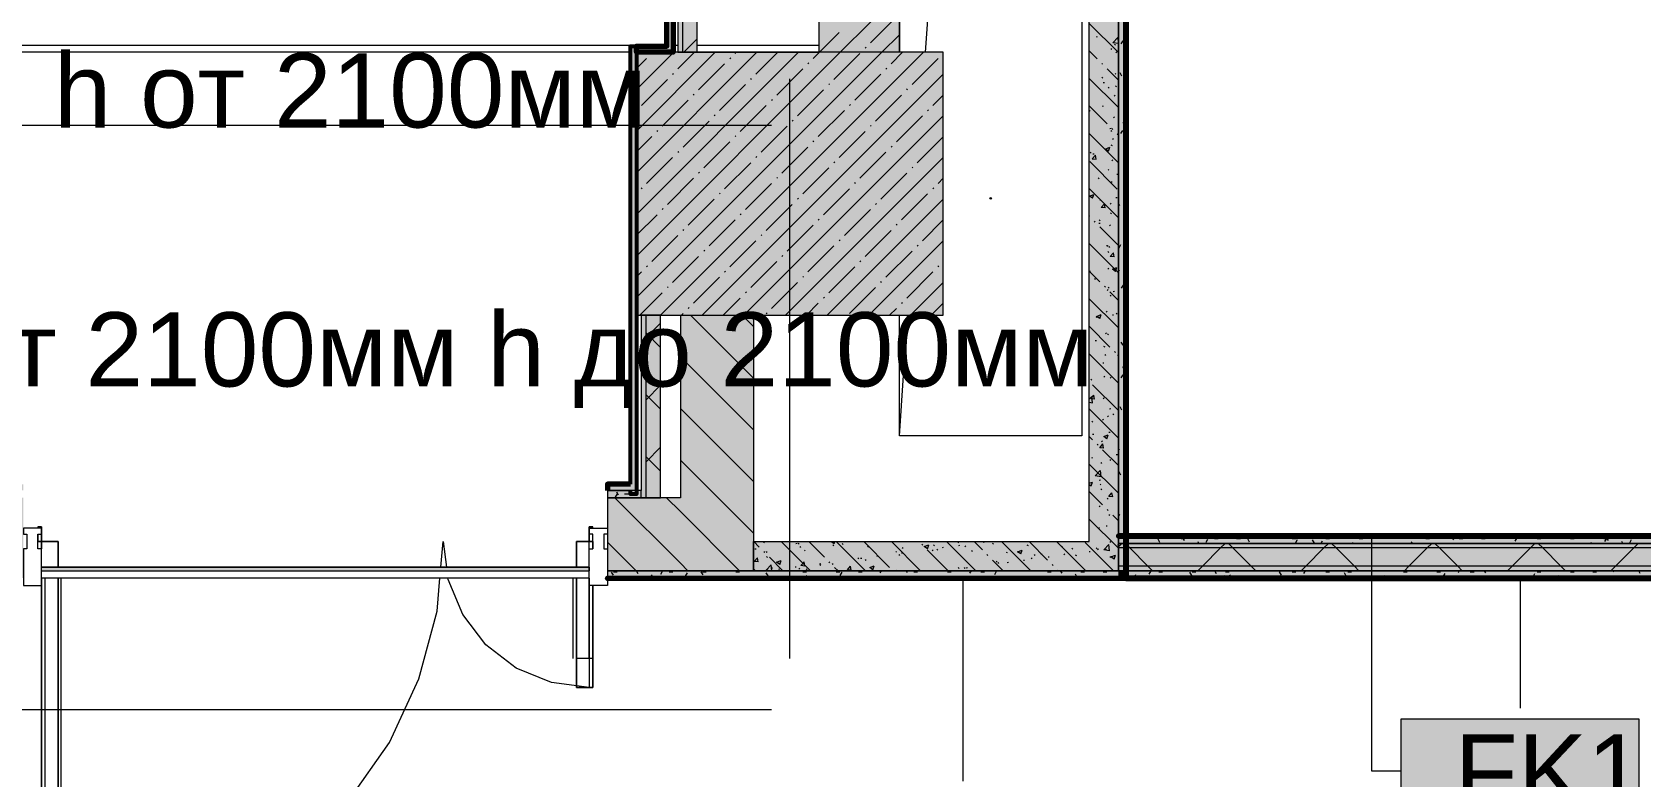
# Model space of a CAD drawing. Header units: millimetres. Extents: x -3817 to 677485, y -22715 to 103890.
# Drawn here: x 358527 to 362934, y 15135 to 17174 of the extents above; entities that cross this region are included whole.
import ezdxf

# ---------------------------------------------------------------- set-up
doc = ezdxf.new("R2010")
doc.units = ezdxf.units.MM
doc.layers.add('PDF _Геометрия', color=7, linetype='Continuous', true_color=0x1d1d1d)
doc.layers.add('PDF _Сплошная заливка', color=7, linetype='Continuous', true_color=0xffffff)
doc.layers.add('PDF _Текст', color=7, linetype='Continuous')
doc.styles.add('PDF GOST-Common', font='arial.ttf')

msp = doc.modelspace()

# ---------------------------------------------------------------- hatches: boundary and pattern name
at = {"layer": 'PDF _Сплошная заливка', "true_color": 0xff8000, "transparency": 33554559}
h = msp.add_hatch(color=30, dxfattribs=at)
h.paths.add_polyline_path([(360282.9, 17136), (360282.9, 18528.8), (360265.9, 18528.8), (360265.9, 17136)], flags=0)
h.paths.add_polyline_path([(360282.9, 19310.2), (360282.9, 20397.5), (360265.9, 20397.5), (360265.9, 19310.2), (360280.4, 19310.2)], flags=0)
at = {"layer": 'PDF _Сплошная заливка', "transparency": 33554559}
h = msp.add_hatch(color=256, dxfattribs=at)
h.paths.add_polyline_path([(361522.9, 15815.1), (361522.9, 19709), (361502.9, 19709), (361502.9, 15815.1)], flags=0)
h.paths.add_polyline_path([(361502.9, 19714), (361522.9, 19714), (361522.9, 20053.4), (361503.9, 20064.4), (361522.9, 20099), (361522.9, 20104), (361502.9, 20104)], flags=0)
h.paths.add_polyline_path([(361502.9, 20109), (361522.9, 20109), (361522.9, 20148.5), (361502.9, 20148.5)], flags=0)
h = msp.add_hatch(color=256, dxfattribs=at)
h.paths.add_polyline_path([(360308.9, 17119), (360348.9, 17119), (360348.9, 18528.8), (360308.9, 18528.8), (360308.9, 18225.2)], flags=0)
h.paths.add_polyline_path([(360348.9, 19310.2), (360348.9, 19769), (360308.9, 19769), (360308.9, 19310.2)], flags=0)
for points in [[(360884.8, 17119), (360902.9, 17119), (360902.9, 19769), (360682.9, 19769), (360682.9, 17119)], [(361422.9, 15699), (361502.9, 15699), (361502.9, 19569), (361422.9, 19569), (361422.9, 15711.5)], [(360208.9, 15899), (360248.9, 15899), (360248.9, 16399), (360208.9, 16399), (360208.9, 16342.1)], [(363980.7, 15774), (363980.7, 15794), (361502.9, 15794), (361502.9, 15774), (363708.6, 15774)], [(363980.7, 15761.5), (363980.7, 15774), (361502.9, 15774), (361502.9, 15761.5), (363708.6, 15761.5)], [(363980.7, 15711.5), (363980.7, 15761.5), (361502.9, 15761.5), (361502.9, 15711.5), (363708.6, 15711.5)], [(363980.7, 15699), (363980.7, 15711.5), (361502.9, 15711.5), (361502.9, 15699), (363708.6, 15699)], [(363980.7, 15679), (363980.7, 15699), (361522.9, 15699), (361522.9, 15679), (363708.6, 15679)]]:
    msp.add_hatch(color=256, dxfattribs=at).paths.add_polyline_path(points)
at = {"layer": 'PDF _Сплошная заливка', "true_color": 0xff0080, "transparency": 33554559}
msp.add_hatch(color=230, dxfattribs=at).paths.add_polyline_path([(360165.9, 15909), (360182.9, 15909), (360182.9, 17136), (360165.9, 17136), (360165.9, 15919)])
at = {"layer": 'PDF _Сплошная заливка', "true_color": 0xff8000, "transparency": 33554559}
h = msp.add_hatch(color=30, dxfattribs=at)
h.paths.add_polyline_path([(360165.9, 15919), (360165.9, 15936), (360103.1, 15936), (360103.1, 15919)], flags=0)
h.paths.add_polyline_path([(358340.5, 15919), (358503.1, 15919), (358503.1, 15936), (358322.9, 15936), (358322.9, 15919)], flags=0)
at = {"layer": 'PDF _Сплошная заливка', "transparency": 33554559}
h = msp.add_hatch(color=256, dxfattribs=at)
h.paths.add_polyline_path([(358340.5, 15699), (358503.1, 15699), (358503.1, 15899), (358302.9, 15899), (358302.9, 15699)], flags=0)
h.paths.add_polyline_path([(360103.1, 15699), (360302.9, 15699), (360302.9, 15899), (360103.1, 15899)], flags=0)
h = msp.add_hatch(color=256, dxfattribs=at)
h.paths.add_polyline_path([(358340.5, 15679), (358503.1, 15679), (358503.1, 15699), (347522.9, 15699), (347522.9, 15679), (356998.5, 15679)], flags=0)
h.paths.add_polyline_path([(361502.9, 15679), (361502.9, 15699), (360103.1, 15699), (360103.1, 15679), (361024.6, 15679)], flags=0)
at = {"layer": 'PDF _Сплошная заливка', "true_color": 0x494949, "transparency": 33554559}
msp.add_hatch(color=251, dxfattribs=at).paths.add_polyline_path([(359682.5, 15699), (360053.1, 15699), (360053.1, 15709), (358553.1, 15709), (358553.1, 15699)])

# ---------------------------------------------------------------- linework, layer by layer
at = {"layer": 'PDF _Геометрия', "color": 9, "lineweight": 9, "true_color": 0xc0c0c0}
for points in [[(360295.9, 17119), (360348.9, 17119), (360682.9, 17119), (360682.9, 19569), (360682.9, 19769), (360902.9, 19769), (361302.9, 19769), (361302.9, 20369), (360902.9, 20369), (360902.9, 20169), (361302.9, 20169), (361302.9, 20369)], [(360348.9, 17119), (360348.9, 18528.8), (360348.9, 19310.2), (360348.9, 19769), (360295.9, 19769), (360295.9, 19310.2), (360295.9, 18528.8), (360295.9, 17119), (360282.9, 17119)], [(361522.9, 19709), (361522.9, 15815.1), (361522.9, 15699), (361522.9, 15679), (363980.7, 15679)], [(360502.9, 16399), (360502.9, 15699), (360302.9, 15699), (361502.9, 15699), (361422.9, 15699), (360502.9, 15699), (360502.9, 15779), (361422.9, 15779), (361422.9, 19569), (360902.9, 19569), (360902.9, 17119)], [(358340.5, 17139), (360265.9, 17139)], [(360165.9, 17119), (358340.5, 17119)], [(360282.9, 17139), (360295.9, 17139)], [(360348.9, 17139), (360682.9, 17139)], [(360302.9, 16399), (360302.9, 15899), (360195.9, 15899), (360248.9, 15899), (360248.9, 16399), (360195.9, 16399), (360195.9, 15919), (360165.9, 15919)], [(360103.1, 15919), (360103.1, 15899), (360103.1, 15699), (360103.1, 15679), (361502.9, 15679), (361522.9, 15679), (361522.9, 15699), (363980.7, 15699), (361502.9, 15699), (361502.9, 15774), (361502.9, 15794), (363980.7, 15794)], [(358553.1, 15699), (360053.1, 15699)], [(360053.1, 15679), (358553.1, 15679)]]:
    msp.add_lwpolyline(points, dxfattribs=at)
at = {"layer": 'PDF _Геометрия', "color": 231, "lineweight": 70, "true_color": 0xff80c0}
for points in [[(361523.9, 20052.8), (361523.9, 15815.1), (361523.9, 15678), (361522.9, 15678), (361502.9, 15678), (360103.1, 15678), (360103.1, 15679), (361502.9, 15679), (361522.9, 15679), (361522.9, 15678), (363980.7, 15678)], [(363980.7, 15679), (361522.9, 15679), (361522.9, 15815.1), (361522.9, 19709)], [(363980.7, 15795), (361502.9, 15795), (361502.9, 15794), (363980.7, 15794)]]:
    msp.add_lwpolyline(points, dxfattribs=at)
at = {"layer": 'PDF _Геометрия', "color": 9, "lineweight": 9, "true_color": 0xc0c0c0}
for points in [[(361502.9, 15815.1), (361502.9, 19709), (361502.9, 19569), (361502.9, 15815.1), (361502.9, 15699)], [(363980.7, 15774), (361502.9, 15774)]]:
    msp.add_lwpolyline(points, close=True, dxfattribs=at)
at = {"layer": 'PDF _Геометрия', "color": 30, "lineweight": 70, "true_color": 0xff8000}
for points in [[(360282.9, 18528.8), (360282.9, 17136), (360282.9, 17119), (360182.9, 17119), (360182.9, 17136), (360265.9, 17136), (360265.9, 18528.8)], [(360165.9, 15936), (360103.1, 15936), (360103.1, 15919)]]:
    msp.add_lwpolyline(points, dxfattribs=at)
at = {"layer": 'PDF _Геометрия', "color": 7, "lineweight": 9}
for points in [[(360308.9, 18528.8), (360308.9, 17119)], [(360902.9, 17119), (360902.9, 17369), (361402.9, 17369), (361402.9, 16069), (360902.9, 16069), (360902.9, 16399)], [(360974.8, 17119), (360986.2, 17285.7), (361402.9, 17369)], [(360208.9, 15899), (360208.9, 16399)], [(360902.9, 16069), (360925.5, 16399)], [(360195.9, 15899), (360103.1, 15899), (360195.9, 15899), (360195.9, 15919)], [(360165.9, 15919), (360103.1, 15919)], [(362196, 15794.5), (362196, 15150.7), (362276.3, 15150.7)], [(363980.7, 15761.5), (361502.9, 15761.5)], [(358553.1, 15699), (358553.1, 15709), (360053.1, 15709), (360053.1, 15699)], [(360053.1, 15709), (358553.1, 15709)], [(363980.7, 15711.5), (361502.9, 15711.5)], [(361076.5, 15678.5), (361076.5, 15122.7)], [(362602.9, 15678.5), (362602.9, 15322.7)]]:
    msp.add_lwpolyline(points, dxfattribs=at)
at = {"layer": 'PDF _Геометрия', "lineweight": 9}
for points in [[(360182.9, 16561.1), (360740.8, 17119), (360902.9, 17281.1)], [(360823.4, 17144.6), (360894.7, 17215.9)], [(360182.9, 16447.1), (360854.8, 17119), (360902.9, 17167.1)], [(360348.9, 17155.9), (360312, 17119)], [(360666.6, 17101.8), (360683.7, 17119), (360737.8, 17173.1)], [(360182.9, 17017.3), (360284.6, 17119)], [(360182.9, 16903.3), (360398.6, 17119)], [(360182.9, 16789.2), (360512.7, 17119)], [(360182.9, 16675.2), (360626.7, 17119)], [(360182.9, 17074.3), (360210.4, 17101.8)], [(360224.6, 17116.1), (360227, 17118.4)], [(360248.9, 16399), (360968.9, 17119)], [(360295.9, 17073.3), (360341.6, 17119)], [(360438.5, 17101.8), (360440.8, 17104.2)], [(360452.7, 17116.1), (360455.6, 17119)], [(360509.7, 17059), (360569.7, 17119)], [(360723.6, 17044.8), (360794.9, 17116.1)], [(360809.1, 17130.3), (360811.5, 17132.7)], [(360880.4, 17087.6), (360911.8, 17119)], [(360937.4, 17030.5), (361008.7, 17101.8)], [(360281.6, 17059), (360284, 17061.4)], [(360352.9, 17016.3), (360424.2, 17087.6)], [(360362.9, 16399), (361022.9, 17059)], [(360566.8, 17002), (360638, 17073.3)], [(360652.3, 17087.6), (360654.7, 17089.9)], [(360780.6, 16987.8), (360851.9, 17059)], [(360866.1, 17073.3), (360868.5, 17075.7)], [(360196.1, 16973.5), (360267.4, 17044.8)], [(360409.9, 16959.2), (360481.2, 17030.5)], [(360495.5, 17044.8), (360497.9, 17047.2)], [(360623.8, 16945), (360695.1, 17016.3)], [(360709.3, 17030.5), (360711.7, 17032.9)], [(360923.2, 17016.3), (360925.5, 17018.6)], [(360253.1, 16916.5), (360324.4, 16987.8)], [(360338.7, 17002), (360341, 17004.4)], [(360467, 16902.2), (360538.2, 16973.5)], [(360552.5, 16987.8), (360554.9, 16990.1)], [(360766.3, 16973.5), (360768.7, 16975.9)], [(360837.6, 16930.7), (360908.9, 17002)], [(360994.4, 16973.5), (361022.9, 17002)], [(360182.9, 16960.3), (360184.2, 16961.6)], [(360310.2, 16859.5), (360381.4, 16930.7)], [(360395.7, 16945), (360398.1, 16947.4)], [(360477, 16399), (361022.9, 16944.9)], [(360609.5, 16930.7), (360611.9, 16933.1)], [(360680.8, 16888), (360752.1, 16959.2)], [(360894.7, 16873.7), (360965.9, 16945)], [(360980.2, 16959.2), (360982.6, 16961.6)], [(360182.9, 16846.2), (360224.6, 16888)], [(360238.9, 16902.2), (360241.2, 16904.6)], [(360452.7, 16888), (360455.1, 16890.3)], [(360524, 16845.2), (360595.3, 16916.5)], [(360737.8, 16830.9), (360809.1, 16902.2)], [(360823.4, 16916.5), (360825.7, 16918.9)], [(360951.7, 16816.7), (361022.9, 16887.9)], [(360295.9, 16845.2), (360298.3, 16847.6)], [(360367.2, 16802.4), (360438.5, 16873.7)], [(360509.7, 16830.9), (360512.1, 16833.3)], [(360581, 16788.2), (360652.3, 16859.5)], [(360666.6, 16873.7), (360668.9, 16876.1)], [(360794.9, 16773.9), (360866.1, 16845.2)], [(360880.4, 16859.5), (360882.8, 16861.8)], [(360210.4, 16759.7), (360281.6, 16830.9)], [(360352.9, 16788.2), (360355.3, 16790.5)], [(360424.2, 16745.4), (360495.5, 16816.7)], [(360591, 16399), (361022.9, 16830.9)], [(360638, 16731.2), (360709.3, 16802.4)], [(360723.6, 16816.7), (360725.9, 16819.1)], [(360937.4, 16802.4), (360939.8, 16804.8)], [(360196.1, 16745.4), (360198.5, 16747.8)], [(360267.4, 16702.6), (360338.7, 16773.9)], [(360481.2, 16688.4), (360552.5, 16759.7)], [(360566.8, 16773.9), (360569.1, 16776.3)], [(360695.1, 16674.1), (360766.3, 16745.4)], [(360780.6, 16759.7), (360783, 16762)], [(360851.9, 16716.9), (360923.2, 16788.2)], [(360994.4, 16745.4), (360996.8, 16747.8)], [(361008.7, 16759.7), (361022.9, 16773.9)], [(360324.4, 16645.6), (360395.7, 16716.9)], [(360409.9, 16731.2), (360412.3, 16733.5)], [(360538.2, 16631.4), (360609.5, 16702.6)], [(360623.8, 16716.9), (360626.2, 16719.3)], [(360705.1, 16399), (361022.9, 16716.8)], [(360837.6, 16702.6), (360840, 16705)], [(360908.9, 16659.9), (360980.2, 16731.2)], [(360182.9, 16618.1), (360238.9, 16674.1)], [(360253.1, 16688.4), (360255.5, 16690.8)], [(360381.4, 16588.6), (360452.7, 16659.9)], [(360467, 16674.1), (360469.3, 16676.5)], [(360680.8, 16659.9), (360683.2, 16662.2)], [(360752.1, 16617.1), (360823.4, 16688.4)], [(360965.9, 16602.8), (361022.9, 16659.8)], [(360224.6, 16545.8), (360295.9, 16617.1)], [(360310.2, 16631.4), (360312.5, 16633.7)], [(360524, 16617.1), (360526.4, 16619.5)], [(360595.3, 16574.3), (360666.6, 16645.6)], [(360809.1, 16560.1), (360880.4, 16631.4)], [(360894.7, 16645.6), (360897, 16648)], [(360367.2, 16574.3), (360369.5, 16576.7)], [(360438.5, 16531.6), (360509.7, 16602.8)], [(360652.3, 16517.3), (360723.6, 16588.6)], [(360737.8, 16602.8), (360740.2, 16605.2)], [(360819.1, 16399), (361022.9, 16602.8)], [(360866.1, 16503.1), (360937.4, 16574.3)], [(360951.7, 16588.6), (360954, 16591)], [(360210.4, 16531.6), (360212.7, 16533.9)], [(360281.6, 16488.8), (360352.9, 16560.1)], [(360495.5, 16474.5), (360566.8, 16545.8)], [(360581, 16560.1), (360583.4, 16562.4)], [(360709.3, 16460.3), (360780.6, 16531.6)], [(360794.9, 16545.8), (360797.2, 16548.2)], [(361008.7, 16531.6), (361011.1, 16533.9)], [(360182.9, 16504.1), (360196.1, 16517.3)], [(360338.7, 16431.8), (360409.9, 16503.1)], [(360424.2, 16517.3), (360426.6, 16519.7)], [(360552.5, 16417.5), (360623.8, 16488.8)], [(360638, 16503.1), (360640.4, 16505.4)], [(360851.9, 16488.8), (360854.3, 16491.2)], [(360923.2, 16446), (360994.4, 16517.3)], [(360933.2, 16399), (361022.9, 16488.7)], [(360191.8, 16399), (360253.1, 16460.3)], [(360267.4, 16474.5), (360269.8, 16476.9)], [(360419.9, 16399), (360467, 16446)], [(360481.2, 16460.3), (360483.6, 16462.7)], [(360695.1, 16446), (360697.4, 16448.4)], [(360766.3, 16403.3), (360837.6, 16474.5)], [(360305.9, 16399), (360310.2, 16403.3)], [(360324.4, 16417.5), (360326.8, 16419.9)], [(360502.9, 16226.6), (360330.5, 16399)], [(360502.9, 16368), (360471.9, 16399)], [(360538.2, 16403.3), (360540.6, 16405.6)], [(360648, 16399), (360680.8, 16431.8)], [(360876.1, 16399), (360894.7, 16417.5)], [(360908.9, 16431.8), (360911.3, 16434.1)], [(360990.2, 16399), (361022.9, 16431.7)], [(360248.9, 16377.1), (360208.9, 16337.1)], [(360248.9, 16310.9), (360208.9, 16350.9)], [(360502.9, 16085.2), (360302.9, 16285.2)], [(360248.9, 16207.4), (360208.9, 16167.4)], [(360248.9, 16141.2), (360208.9, 16181.2)], [(360502.9, 15943.7), (360302.9, 16143.7)], [(360248.9, 16037.7), (360208.9, 15997.7)], [(360248.9, 15971.5), (360208.9, 16011.5)], [(360502.9, 15802.3), (360302.9, 16002.3)], [(360323.4, 15699), (360302.9, 15719.5), (360123.4, 15899)], [(360464.8, 15699), (360302.9, 15860.9), (360264.8, 15899)], [(360181.9, 15699), (360103.1, 15777.8)]]:
    msp.add_lwpolyline(points, dxfattribs=at)
at = {"layer": 'PDF _Геометрия', "color": 252, "lineweight": 9, "true_color": 0x878787}
for points in [[(361502.9, 17118.3), (361422.9, 17198.3)], [(361442.4, 17161.6), (361445.8, 17162)], [(361502.9, 17143), (361487.7, 17145.4), (361501.6, 17159.8)], [(361492.2, 17141.7), (361495.1, 17139.9)], [(361502.9, 17148.5), (361501.6, 17159.8)], [(361444.4, 17101.4), (361422.9, 17122.9)], [(361482.2, 17129.7), (361484.6, 17127.4)], [(361495.7, 17118), (361498.3, 17120.1)], [(361459.5, 17086.3), (361457, 17088.8)], [(361502.9, 17042.9), (361472.1, 17073.7)], [(361493.5, 17058.8), (361496.2, 17060.9)], [(361502.9, 16967.5), (361422.9, 17047.5)], [(361457.6, 17050.9), (361460.4, 17049.1)], [(361461.2, 17036.1), (361464.5, 17036.6)], [(361474.8, 17023.6), (361477.3, 17021.3)], [(361495.1, 17027), (361497.9, 17025.2)], [(361472.1, 16922.9), (361422.9, 16972.1)], [(361458.9, 16971.9), (361462.2, 16972.3)], [(361491.3, 16999.7), (361494, 17001.7)], [(361422.9, 16960.1), (361425.1, 16958.7)], [(361489.2, 16940.5), (361491.8, 16942.5)], [(361502.9, 16816.6), (361422.9, 16896.6)], [(361479.5, 16910.6), (361482.8, 16911)], [(361481.6, 16904.5), (361484.1, 16902.2)], [(361487.2, 16907.8), (361484.7, 16910.3)], [(361487, 16881.3), (361489.7, 16883.3)], [(361502.9, 16892.1), (361499.8, 16895.2)], [(361425.1, 16845.8), (361427.9, 16844)], [(361431.3, 16827.4), (361439.8, 16837.6)], [(361432.7, 16840.5), (361436, 16840.9)], [(361441.9, 16826.4), (361439.8, 16837.5)], [(361475.4, 16848.1), (361466.6, 16854.1), (361479, 16858.9)], [(361475.4, 16848.1), (361479, 16858.8)], [(361482.5, 16865.7), (361485.4, 16863.9)], [(361499.8, 16744.3), (361424.3, 16819.8)], [(361431.3, 16827.4), (361441.9, 16826.4)], [(361474.3, 16798.4), (361476.8, 16796.2)], [(361484.8, 16822.1), (361487.5, 16824.1)], [(361502.9, 16665.7), (361422.9, 16745.7)], [(361447.2, 16775.3), (361450, 16773.5)], [(361482.7, 16762.9), (361485.3, 16764.9)], [(361498.2, 16785.1), (361501.6, 16785.6)], [(361432.1, 16719.2), (361423.3, 16725.2), (361435.7, 16729.9)], [(361432.2, 16719.2), (361435.8, 16729.9)], [(361451.5, 16715), (361454.8, 16715.4)], [(361466.6, 16692.7), (361455.9, 16693.6), (361464.5, 16703.8)], [(361466.6, 16692.7), (361464.5, 16703.8)], [(361480.5, 16703.7), (361483.2, 16705.8)], [(361496, 16720.9), (361499.3, 16721.3)], [(361424.3, 16668.9), (361422.9, 16670.3)], [(361450, 16660.5), (361452.9, 16658.7)], [(361481.1, 16679.4), (361483.6, 16677.1)], [(361439.4, 16653.8), (361436.9, 16656.3)], [(361449.2, 16650.7), (361452.5, 16651.2)], [(361502.9, 16590.3), (361452, 16641.2)], [(361478.4, 16644.5), (361481, 16646.6)], [(361502.9, 16514.9), (361422.9, 16594.9)], [(361469.8, 16589.5), (361473.1, 16589.9)], [(361472.1, 16590), (361474.9, 16588.2)], [(361473.8, 16573.3), (361476.2, 16571)], [(361476.2, 16585.3), (361478.9, 16587.4)], [(361491.2, 16558.9), (361480.6, 16559.9), (361489.2, 16570.1)], [(361491.2, 16558.9), (361489.2, 16570.1)], [(361474, 16526.1), (361476.7, 16528.2)], [(361495, 16518.7), (361486.2, 16524.6), (361498.6, 16529.4)], [(361495, 16518.7), (361498.6, 16529.4)], [(361452, 16490.4), (361422.9, 16519.5)], [(361423, 16519.3), (361426.3, 16519.8)], [(361437.5, 16499.2), (361440.3, 16497.4)], [(361502.9, 16364), (361422.9, 16444)], [(361467.1, 16475.3), (361464.6, 16477.8)], [(361471.9, 16467), (361474.5, 16469)], [(361474.9, 16475.3), (361477.8, 16473.5)], [(361502.9, 16439.5), (361479.6, 16462.7)], [(361480.6, 16454.2), (361483.1, 16452)], [(361488.5, 16464), (361491.8, 16464.4)], [(361441.7, 16393.9), (361445, 16394.3)], [(361451.7, 16389.7), (361442.9, 16395.7), (361455.4, 16400.5)], [(361451.8, 16389.7), (361455.4, 16400.5)], [(361469.7, 16407.8), (361472.4, 16409.8)], [(361486.2, 16399.7), (361489.6, 16400.2)], [(361497, 16404.8), (361499.8, 16403)], [(361479.6, 16311.8), (361422.9, 16368.6)], [(361467.6, 16348.6), (361470.2, 16350.6)], [(361439.5, 16329.6), (361442.8, 16330)], [(361462.4, 16313.9), (361465.2, 16312.1)], [(361473.2, 16348.1), (361475.7, 16345.9)], [(361502.9, 16213.1), (361422.9, 16293.1)], [(361460, 16268.3), (361463.3, 16268.8)], [(361465.4, 16289.4), (361468, 16291.4)], [(361494.7, 16296.8), (361492.2, 16299.3)], [(361499.9, 16290.1), (361502.7, 16288.3)], [(361427, 16223.6), (361429.8, 16221.8)], [(361463.2, 16230.2), (361465.9, 16232.2)], [(361480.1, 16229.1), (361482.5, 16226.8)], [(361422.9, 16169), (361429.7, 16176.1)], [(361437.7, 16168.9), (361427.1, 16169.8), (361435.7, 16180)], [(361431.7, 16159.2), (361429.7, 16176.1)], [(361502.9, 16137.7), (361431.9, 16208.7)], [(361437.7, 16168.9), (361435.7, 16180)], [(361461.1, 16171), (361463.7, 16173.1)], [(361422.9, 16160.5), (361431.6, 16159.2)], [(361502.9, 16062.2), (361422.9, 16142.2)], [(361478.8, 16142.9), (361482.1, 16143.3)], [(361487.3, 16128.7), (361490.1, 16126.9)], [(361429.9, 16108.8), (361432.7, 16107)], [(361458.9, 16111.8), (361461.6, 16113.9)], [(361472.7, 16123), (361475.2, 16120.7)], [(361431.9, 16057.9), (361422.9, 16066.9)], [(361432, 16072.7), (361435.3, 16073.2)], [(361447, 16042.8), (361444.4, 16045.3)], [(361462.4, 16035.1), (361451.7, 16036.1), (361460.3, 16046.3)], [(361456.7, 16052.6), (361459.4, 16054.7)], [(361462.4, 16035.1), (361460.3, 16046.3)], [(361471.4, 16060.3), (361462.5, 16066.3), (361475, 16071)], [(361471.4, 16060.3), (361475, 16071)], [(361476.5, 16078.6), (361479.8, 16079)], [(361429.7, 16008.5), (361433.1, 16008.9)], [(361451.9, 16038.3), (361454.7, 16036.5)], [(361502.9, 15986.9), (361459.5, 16030.2)], [(361479.5, 16003.9), (361482, 16001.7)], [(361497.1, 16017.3), (361500.4, 16017.8)], [(361502.9, 15911.4), (361422.9, 15991.4)], [(361455.2, 15956.6), (361439.4, 15959), (361453.2, 15973.4)], [(361455.2, 15956.5), (361453.3, 15973.4)], [(361454.6, 15993.5), (361457.2, 15995.5)], [(361422.9, 15938.7), (361431.7, 15942.1)], [(361422.9, 15934.9), (361428.1, 15931.4)], [(361459.5, 15879.4), (361422.9, 15916)], [(361428.1, 15931.3), (361431.7, 15942.1)], [(361450.3, 15947.2), (361453.6, 15947.7)], [(361452.4, 15934.3), (361455.1, 15936.3)], [(361454.8, 15923.6), (361457.6, 15921.8)], [(361487, 15901.4), (361476.4, 15902.3), (361485, 15912.6)], [(361487.1, 15901.4), (361485, 15912.5)], [(361450.3, 15875.1), (361452.9, 15877.1)], [(361474.6, 15864.3), (361472.1, 15866.8)], [(361472.2, 15897.8), (361474.7, 15895.6)], [(361502.9, 15760.5), (361422.9, 15840.5)], [(361469, 15821.8), (361472.4, 15822.2)], [(361476.8, 15853.1), (361479.7, 15851.3)], [(361502.9, 15836), (361487.2, 15851.7)], [(360519.1, 15763.7), (360503.8, 15779)], [(360530.6, 15778.4), (360533.4, 15776.6)], [(360659.2, 15699), (360579.2, 15779)], [(360697.6, 15736), (360654.7, 15779)], [(360716.3, 15779), (360724.4, 15773.6)], [(360721.2, 15775.9), (360723.9, 15777.9)], [(360724.4, 15773.5), (360726.2, 15779)], [(360810.1, 15699), (360730.1, 15779)], [(360876.2, 15708.4), (360805.5, 15779)], [(360960.9, 15699), (360880.9, 15779)], [(361111.8, 15699), (361031.8, 15779)], [(361062.6, 15778.3), (361065.4, 15776.5)], [(361130.1, 15756.1), (361107.3, 15779)], [(361132.6, 15777.5), (361135.9, 15777.9)], [(361174.6, 15778.7), (361175.1, 15779)], [(361262.7, 15699), (361182.7, 15779)], [(361308.7, 15728.5), (361258.1, 15779)], [(361413.5, 15699), (361333.5, 15779)], [(361382.1, 15779), (361384.2, 15778.8)], [(361384.2, 15778.8), (361384.2, 15779)], [(361487.2, 15700.8), (361422.9, 15765.1), (361411.8, 15776.3)], [(361448.1, 15815.9), (361450.8, 15817.9)], [(361479, 15778.8), (361481.5, 15776.5)], [(360516.2, 15723.2), (360505.5, 15724.1), (360514.1, 15734.3)], [(360507, 15759.1), (360510.3, 15759.5)], [(360516.2, 15723.2), (360514.1, 15734.3)], [(360534.2, 15748.6), (360531.7, 15751.1)], [(360537.6, 15750), (360540.2, 15752.1)], [(360539, 15737.7), (360541.5, 15735.4)], [(360583.8, 15699), (360546.8, 15736)], [(360619.3, 15773.8), (360622.6, 15774.3)], [(360625.5, 15774.4), (360628.3, 15772.6)], [(360629.9, 15763.4), (360632.6, 15765.4)], [(360642.7, 15755.5), (360645.1, 15753.2)], [(360720.4, 15770.4), (360723.2, 15768.6)], [(360746.4, 15773.3), (360748.8, 15771)], [(360789, 15734.2), (360791.4, 15731.9)], [(360796.6, 15733.2), (360799.9, 15733.7)], [(360815.3, 15766.4), (360818.1, 15764.6)], [(360841.1, 15739.1), (360844.5, 15739.5)], [(360892.7, 15752), (360895.1, 15749.7)], [(360901.2, 15741.4), (360903.9, 15743.5)], [(360908.5, 15748), (360911.8, 15748.4)], [(360910.2, 15762.4), (360913, 15760.6)], [(360966.7, 15768.7), (360964.2, 15771.2)], [(360979.9, 15759.3), (360971.1, 15765.3), (360983.5, 15770.1)], [(361036.4, 15699), (360979.3, 15756.1)], [(360979.9, 15759.3), (360983.5, 15770)], [(360992.5, 15753.9), (360995.2, 15756)], [(360996.4, 15769.8), (360998.8, 15767.5)], [(361005.1, 15758.4), (361008, 15756.6)], [(361020.8, 15762.7), (361024.1, 15763.2)], [(361065.3, 15768.6), (361068.6, 15769)], [(361082.3, 15765.3), (361085, 15767.4)], [(361100, 15754.4), (361102.9, 15752.6)], [(361145.2, 15741.1), (361142.7, 15743.6)], [(361157.5, 15774.2), (361160.3, 15772.4)], [(361195, 15750.4), (361197.8, 15748.6)], [(361235.4, 15745.1), (361226.6, 15751.1), (361239, 15755.8)], [(361235.5, 15745.1), (361239.1, 15755.8)], [(361252.4, 15770.2), (361255.2, 15768.4)], [(361263.8, 15732), (361266.4, 15734)], [(361271.6, 15743.2), (361274.1, 15740.9)], [(361289.9, 15746.4), (361292.7, 15744.6)], [(361310, 15736.8), (361313.3, 15737.3)], [(361347.3, 15766.2), (361350.1, 15764.4)], [(361353.6, 15743.4), (361356.2, 15745.4)], [(361375.3, 15761), (361377.8, 15758.7)], [(361384.8, 15742.3), (361387.6, 15740.5)], [(361422.3, 15751.6), (361422.9, 15751.7), (361425.6, 15752.1)], [(361442.2, 15762.2), (361445, 15760.4)], [(361445.9, 15756.7), (361448.6, 15758.7)], [(361478.8, 15753.9), (361463, 15756.4), (361476.8, 15770.8)], [(361466.8, 15757.5), (361470.1, 15757.9)], [(361478.8, 15753.9), (361476.8, 15770.8)], [(361479.7, 15738.3), (361482.5, 15736.5)], [(361491, 15730.8), (361482.1, 15736.8), (361494.6, 15741.6)], [(361491, 15730.8), (361494.6, 15741.6)], [(361502.9, 15768.4), (361501.1, 15768.6), (361502.9, 15770.7)], [(360508.3, 15699), (360502.9, 15704.4)], [(360550, 15699), (360537.8, 15700.9), (360551.6, 15715.3)], [(360553.5, 15699), (360551.6, 15715.3)], [(360552.6, 15707.9), (360555.4, 15706.1)], [(360575, 15716.2), (360566.2, 15722.2), (360578.6, 15727)], [(360572.5, 15703.7), (360575.8, 15704.2)], [(360575, 15716.2), (360578.6, 15726.9)], [(360617, 15709.6), (360620.3, 15710)], [(360627.8, 15704.2), (360630.4, 15706.2)], [(360643.7, 15712), (360633.1, 15713), (360641.6, 15723.2)], [(360643.7, 15712), (360641.6, 15723.1)], [(360647.5, 15703.9), (360650.3, 15702.1)], [(360684.3, 15718.4), (360687.7, 15718.9)], [(360685.3, 15716.4), (360687.8, 15714.1)], [(360712.7, 15720.9), (360710.2, 15723.5)], [(360719, 15716.7), (360721.7, 15718.8)], [(360734.7, 15699), (360725.3, 15708.4)], [(360742.4, 15699.9), (360743.9, 15699)], [(360771.2, 15700.9), (360760.6, 15701.8), (360769.2, 15712)], [(360771.2, 15700.8), (360769.2, 15712)], [(360808.9, 15728.1), (360811.5, 15730.1)], [(360830.5, 15702), (360821.7, 15707.9), (360834.1, 15712.7)], [(360830.5, 15702), (360834.1, 15712.7)], [(360895.1, 15699), (360896.7, 15700.9)], [(360897, 15699), (360896.7, 15700.8)], [(361064.3, 15707.6), (361066.7, 15705.3)], [(361080.1, 15706.1), (361082.8, 15708.2)], [(361085.8, 15707.3), (361089.2, 15707.8)], [(361187.3, 15699), (361157.8, 15728.5)], [(361167.9, 15725.4), (361170.4, 15723.1)], [(361172.5, 15719.5), (361175.1, 15721.5)], [(361198.1, 15722.1), (361201.4, 15722.6)], [(361242.6, 15728), (361246, 15728.4)], [(361323.8, 15713.4), (361321.2, 15715.9)], [(361338.1, 15699), (361336.3, 15700.8)], [(361445.7, 15699), (361446.4, 15699.6)]]:
    msp.add_lwpolyline(points, dxfattribs=at)
at = {"layer": 'PDF _Геометрия', "color": 253, "lineweight": 9, "true_color": 0x9b9b9b}
for points in [[(361514.9, 17150.8), (361509.9, 17142.1)], [(361521.9, 17159), (361522.9, 17159)], [(361522.9, 17103.6), (361521.1, 17100.5)], [(361512.3, 17053.9), (361507.3, 17062.6)], [(361521.9, 17067.6), (361522.9, 17067.6)], [(361520.5, 16917.8), (361515.5, 16926.5)], [(361513.8, 16905.1), (361508.8, 16896.4)], [(361521.9, 16884.7), (361522.9, 16884.7)], [(361522.9, 16859.8), (361520, 16854.7)], [(361521.9, 16823.7), (361522.9, 16823.7)], [(361506.4, 16698.5), (361502.9, 16704.5)], [(361521.9, 16732.3), (361522.9, 16732.3)], [(361508.7, 16591.3), (361503.6, 16582.6)], [(361521.9, 16549.4), (361522.9, 16549.4)], [(361504.6, 16523.3), (361502.9, 16520.4)], [(361515.7, 16481.6), (361510.7, 16472.9)], [(361521.9, 16488.4), (361522.9, 16488.4)], [(361521.9, 16397), (361522.9, 16397)], [(361522.9, 16365), (361521.7, 16367)], [(361515.6, 16316.7), (361510.6, 16325.4)], [(361503.5, 16277.5), (361502.9, 16276.5)], [(361514.6, 16235.9), (361509.6, 16227.2)], [(361519.7, 16248.6), (361514.7, 16257.3)], [(361522.9, 16182.1), (361518.7, 16189.3)], [(361522.9, 16189.2), (361520.8, 16185.6)], [(361521.9, 16214.1), (361522.9, 16214.1)], [(361512.6, 16139), (361507.6, 16147.7)], [(361521.9, 16153.2), (361522.9, 16153.2)], [(361521.9, 16061.7), (361522.9, 16061.7)], [(361505.5, 16029.3), (361502.9, 16033.9)], [(361509.6, 15961.3), (361504.6, 15970)], [(360129.5, 15909.4), (360124.4, 15900.7)], [(360133.7, 15906), (360128.7, 15914.7)], [(360150.3, 15909.3), (360160.4, 15909.3)], [(360170.2, 15919), (360166.1, 15911.8)], [(361521.9, 15878.8), (361522.9, 15878.8)], [(361505.4, 15854.1), (361502.9, 15849.8)], [(361521.9, 15817.9), (361522.9, 15817.9)], [(361574.7, 15787.6), (361571, 15794)], [(361616.3, 15776.5), (361611.3, 15785.2)], [(361674.3, 15787.4), (361684.4, 15787.4)], [(361684.3, 15780.6), (361679.3, 15789.3)], [(361723.3, 15774), (361721, 15778.1)], [(361747, 15785), (361742, 15776.3)], [(361765.8, 15787.4), (361775.8, 15787.4)], [(361787.4, 15794), (361783.6, 15787.4)], [(361826.7, 15787.4), (361836.8, 15787.4)], [(361862, 15777.6), (361857, 15786.3)], [(361979.1, 15787.4), (361989.2, 15787.4)], [(361992.8, 15783.9), (361987.7, 15775.2)], [(362039.8, 15774.6), (362034.7, 15783.3)], [(362060.8, 15779.8), (362057.5, 15774)], [(362070.6, 15787.4), (362080.6, 15787.4)], [(362139.4, 15794), (362139, 15793.4)], [(362145.7, 15774), (362144.4, 15776.2)], [(362162, 15787.4), (362172.1, 15787.4)], [(362209.8, 15794), (362207.1, 15789.3)], [(362306.5, 15778.7), (362303.8, 15774)], [(362344.9, 15787.4), (362354.9, 15787.4)], [(362421.6, 15783.8), (362416.5, 15792.6)], [(362436.3, 15787.4), (362446.4, 15787.4)], [(362497.3, 15787.4), (362507.4, 15787.4)], [(362593.9, 15788.8), (362588.9, 15780.1)], [(362632.1, 15794), (362630.5, 15791.2)], [(362649.7, 15787.4), (362659.7, 15787.4)], [(362735.3, 15789), (362732.4, 15794)], [(362741.1, 15787.4), (362751.2, 15787.4)], [(362798, 15776.5), (362796.6, 15774)], [(362803.4, 15793.1), (362802.8, 15794)], [(362832.6, 15787.4), (362842.6, 15787.4)], [(362839.6, 15787.7), (362834.6, 15779)], [(362845, 15782), (362840, 15790.7)], [(362884.8, 15774), (362881.6, 15779.5)], [(362907.7, 15783.6), (362902.6, 15774.9)], [(361522.9, 15762.5), (361522.7, 15762.1)], [(362374.6, 15774.6), (362374.2, 15774)], [(360119.6, 15686.6), (360114.6, 15695.4)], [(360119.9, 15696), (360129.9, 15696)], [(360187.6, 15690.7), (360182.8, 15699)], [(360229.3, 15679.6), (360224.2, 15688.3)], [(360253.3, 15697.1), (360248.3, 15688.4)], [(360272.3, 15696), (360282.3, 15696)], [(360321.3, 15693), (360316.3, 15684.3)], [(360365.3, 15687.7), (360360.3, 15696.5)], [(360363.7, 15696), (360373.7, 15696)], [(360455.1, 15696), (360465.2, 15696)], [(360535.9, 15699), (360535.6, 15698.5)], [(360543, 15684.7), (360538, 15693.5)], [(360638, 15696), (360648.1, 15696)], [(360729.5, 15696), (360739.5, 15696)], [(360744.8, 15694.9), (360739.7, 15686.2)], [(360782.3, 15699), (360781.4, 15697.4)], [(360790.4, 15696), (360800.5, 15696)], [(360852.7, 15699), (360849.4, 15693.3)], [(360924.8, 15694), (360921.9, 15699)], [(360942.8, 15696), (360952.9, 15696)], [(361034.3, 15696), (361044.3, 15696)], [(361099.1, 15699), (361095.1, 15692.2)], [(361125.7, 15696), (361135.7, 15696)], [(361168.2, 15696.8), (361163.2, 15688.1)], [(361308.6, 15696), (361318.6, 15696)], [(361348.3, 15692.1), (361344.3, 15699)], [(361389.9, 15681), (361384.9, 15689.7)], [(361400, 15696), (361410.1, 15696)], [(361461, 15696), (361471, 15696)], [(361521.9, 15726.4), (361522.9, 15726.4)], [(361550, 15687.6), (361545.1, 15679)], [(361591.6, 15698.7), (361586.6, 15690)], [(361613.4, 15696), (361623.4, 15696)], [(361662, 15697.3), (361661, 15699)], [(361697.4, 15699), (361696.3, 15697.1)], [(361703.7, 15686.1), (361698.6, 15694.8)], [(361704.8, 15696), (361714.9, 15696)], [(361771.7, 15690.2), (361766.7, 15698.9)], [(361796.3, 15696), (361806.3, 15696)], [(361813.3, 15679.1), (361808.3, 15687.8)], [(361943.8, 15699), (361942, 15696)], [(361949.4, 15687.2), (361944.4, 15695.9)], [(361979.1, 15696), (361989.2, 15696)], [(362014.2, 15699), (362010, 15691.9)], [(362070.6, 15696), (362080.6, 15696)], [(362127.1, 15684.2), (362122.1, 15693)], [(362131.5, 15696), (362141.6, 15696)], [(362283.9, 15696), (362294, 15696)], [(362375.4, 15696), (362385.4, 15696)], [(362396.9, 15691.3), (362391.8, 15682.6)], [(362436.5, 15699), (362433.5, 15693.8)], [(362466.8, 15696), (362476.9, 15696)], [(362508.9, 15693.5), (362505.7, 15699)], [(362642.6, 15690.3), (362637.6, 15681.5)], [(362649.7, 15696), (362659.7, 15696)], [(362741.1, 15696), (362751.2, 15696)], [(362802.1, 15696), (362812.1, 15696)], [(362822.7, 15698.7), (362822.5, 15699)], [(362858.8, 15699), (362856.9, 15695.7)], [(362932.3, 15691.6), (362928.1, 15699)], [(360581.5, 15679), (360579.6, 15682.3)], [(360651.9, 15679), (360647.7, 15686.4)], [(360703.1, 15683.8), (360700.4, 15679)], [(360827.9, 15679), (360825.4, 15683.4)], [(360948.9, 15682.7), (360946.7, 15679)], [(361003.9, 15679), (361003.1, 15680.4)], [(361795.7, 15686.5), (361791.4, 15679)], [(361863.8, 15682.4), (361861.8, 15679)], [(362109.5, 15681.3), (362108.2, 15679)], [(362165.3, 15679), (362163.7, 15681.8)], [(362235.7, 15679), (362231.7, 15685.9)], [(362411.7, 15679), (362409.4, 15682.9)], [(362587.7, 15679), (362587.2, 15679.9)], [(362601, 15679.1), (362600.9, 15679)], [(362710.6, 15686.2), (362706.5, 15679)]]:
    msp.add_lwpolyline(points, dxfattribs=at)
at = {"layer": 'PDF _Геометрия', "color": 230, "lineweight": 53, "true_color": 0xff0080}
msp.add_lwpolyline([(360165.9, 15936), (360165.9, 17136), (360182.9, 17136), (360182.9, 15909), (360165.9, 15909), (360165.9, 15919)], dxfattribs=at)
at = {"layer": 'PDF _Геометрия', "color": 7, "lineweight": 9}
for points in [[(361022.9, 17119), (360182.9, 17119), (360182.9, 16399), (361022.9, 16399)], [(360103.1, 15699), (360302.9, 15699)], [(362929.5, 15292.6), (362276.3, 15292.6), (362276.3, 14992.6), (362929.5, 14992.6)]]:
    msp.add_lwpolyline(points, close=True, dxfattribs=at)
at = {"layer": 'PDF _Геометрия', "color": 253, "lineweight": 9, "true_color": 0xaaaaaa}
for points in [[(360602.9, 15458.7), (360602.9, 17046.2)], [(356194.1, 16919), (358052.9, 16919), (360552.9, 16919)], [(358543.1, 15819), (358553.1, 15819), (358553.1, 15779), (358543.1, 15779)], [(358553.1, 15759), (358553.1, 15779)], [(359647, 15709), (359653.1, 15779), (359662.3, 15709)], [(360018.1, 15709), (360018.1, 15779), (360018.1, 15709)], [(360063.1, 15779), (360053.1, 15779), (360053.1, 15819), (360063.1, 15819)], [(360053.1, 15759), (360053.1, 15779)], [(358553.1, 15679), (358553.1, 14679), (358744.1, 14695.7), (358929.4, 14745.3), (359103.1, 14826.4), (359260.2, 14936.4), (359395.8, 15071.9), (359505.8, 15229), (359586.8, 15402.8), (359636.4, 15588), (359644.4, 15679)], [(358563.1, 14759), (358563.1, 15679)], [(358607.1, 14759), (358607.1, 15679)], [(360053.1, 15459), (360053.1, 15679), (360053.1, 15379), (359949.6, 15392.6), (359853.1, 15432.6), (359770.3, 15496.2), (359706.7, 15579), (359666.8, 15675.5), (359666.3, 15679)], [(360009.1, 15459), (360009.1, 15679)], [(360063.1, 15459), (360018.1, 15459)], [(356194.1, 15319), (358052.9, 15319), (360552.9, 15319)]]:
    msp.add_lwpolyline(points, dxfattribs=at)
at = {"layer": 'PDF _Геометрия', "color": 30, "lineweight": 9, "true_color": 0xff8000}
msp.add_lwpolyline([(360103.1, 15919), (360165.9, 15919)], dxfattribs=at)
at = {"layer": 'PDF _Геометрия', "color": 7, "lineweight": 20}
for points in [[(358543.1, 15759), (358543.1, 15799), (358553.1, 15799), (358553.1, 15816), (358503.1, 15816), (358503.1, 15799), (358513.1, 15799), (358513.1, 15759), (358503.1, 15759), (358503.1, 15659), (358553.1, 15659), (358553.1, 15759)], [(360103.1, 15799), (360093.1, 15799), (360093.1, 15759), (360103.1, 15759), (360103.1, 15659), (360053.1, 15659), (360053.1, 15759), (360063.1, 15759), (360063.1, 15799), (360053.1, 15799), (360053.1, 15816), (360103.1, 15816)]]:
    msp.add_lwpolyline(points, close=True, dxfattribs=at)
at = {"layer": 'PDF _Геометрия', "color": 253, "lineweight": 9, "true_color": 0xaaaaaa}
for points in [[(358553.1, 15779), (358553.1, 15819), (358543.1, 15819), (358553.1, 15819), (358553.1, 15779), (358543.1, 15779)], [(358598.1, 15779), (358553.1, 15779), (358553.1, 15759), (358553.1, 15779), (358598.1, 15779), (358598.1, 15709)], [(360018.1, 15779), (360063.1, 15779), (360063.1, 15759), (360063.1, 15779)], [(360053.1, 15779), (360053.1, 15819), (360063.1, 15819), (360053.1, 15819), (360053.1, 15779), (360063.1, 15779)], [(358598.1, 15679), (358598.1, 14679), (358553.1, 14679), (358553.1, 15679), (358553.1, 14679), (358598.1, 14679)], [(360063.1, 15659), (360063.1, 15379), (360018.1, 15379), (360018.1, 15679), (360018.1, 15379), (360063.1, 15379)]]:
    msp.add_lwpolyline(points, close=True, dxfattribs=at)
at = {"layer": 'PDF _Геометрия', "color": 253, "lineweight": 13, "true_color": 0xaaaaaa}
for points in [[(358543.1, 15799), (358543.1, 15779), (358553.1, 15779), (358553.1, 15819), (358543.1, 15819), (358543.1, 15816)], [(360063.1, 15816), (360063.1, 15819), (360053.1, 15819), (360053.1, 15779), (360063.1, 15779), (360063.1, 15799)]]:
    msp.add_lwpolyline(points, dxfattribs=at)
at = {"layer": 'PDF _Геометрия', "color": 6, "lineweight": 9, "true_color": 0xff1dff}
for points in [[(361502.9, 15764.3), (361512.6, 15774)], [(361596.2, 15699), (361583.7, 15711.5), (361533.7, 15761.5), (361521.2, 15774)], [(361720.4, 15699), (361732.9, 15711.5), (361782.9, 15761.5), (361795.4, 15774)], [(361879, 15699), (361866.5, 15711.5), (361816.5, 15761.5), (361804, 15774)], [(362003.3, 15699), (362015.8, 15711.5), (362065.8, 15761.5), (362078.3, 15774)], [(362161.8, 15699), (362149.3, 15711.5), (362099.3, 15761.5), (362086.8, 15774)], [(362286.1, 15699), (362298.6, 15711.5), (362348.6, 15761.5), (362361.1, 15774)], [(362444.7, 15699), (362432.2, 15711.5), (362382.2, 15761.5), (362369.7, 15774)], [(362568.9, 15699), (362581.4, 15711.5), (362631.4, 15761.5), (362643.9, 15774)], [(362727.5, 15699), (362715, 15711.5), (362665, 15761.5), (362652.5, 15774)], [(362851.8, 15699), (362864.3, 15711.5), (362914.3, 15761.5), (362926.8, 15774)]]:
    msp.add_lwpolyline(points, dxfattribs=at)
at = {"layer": 'PDF _Геометрия', "color": 7, "lineweight": 9}
msp.add_circle((361152.9, 16719), 2.5, dxfattribs=at)
at = {"layer": 'PDF _Сплошная заливка', "color": 9, "lineweight": 35, "true_color": 0xc0c0c0, "transparency": 33554559}
for points in [[(360308.9, 17119), (360308.9, 18528.8), (360295.9, 17119), (360295.9, 18528.8)], [(360208.9, 15899), (360208.9, 16399), (360195.9, 15899), (360195.9, 16399)]]:
    msp.add_solid(points, dxfattribs=at)
at = {"layer": 'PDF _Сплошная заливка', "color": 30, "lineweight": 35, "true_color": 0xff8000, "transparency": 33554559}
msp.add_solid([(360282.9, 17119), (360282.9, 17136), (360182.9, 17119), (360182.9, 17136)], dxfattribs=at)
at = {"layer": 'PDF _Сплошная заливка', "lineweight": 35, "transparency": 33554559}
for points in [[(360182.9, 16399), (361022.9, 16399), (360182.9, 17119), (361022.9, 17119)], [(360502.9, 15699), (360502.9, 16399), (360302.9, 15699), (360302.9, 16399)], [(360195.9, 15899), (360195.9, 15919), (360103.1, 15899), (360103.1, 15919)], [(360502.9, 15699), (361422.9, 15699), (360502.9, 15779), (361422.9, 15779)], [(361522.9, 15699), (361522.9, 15815.1), (361502.9, 15699), (361502.9, 15815.1)], [(361522.9, 15679), (361522.9, 15699), (361502.9, 15679), (361502.9, 15699)]]:
    msp.add_solid(points, dxfattribs=at)
at = {"layer": 'PDF _Сплошная заливка', "color": 254, "lineweight": 35, "true_color": 0xffb9dc, "transparency": 33554559}
msp.add_solid([(361522.9, 15678), (361522.9, 15679), (361502.9, 15678)], dxfattribs=at)
at = {"layer": 'PDF _Сплошная заливка', "lineweight": 9, "transparency": 33554559}
msp.add_solid([(362929.5, 15292.6), (362276.3, 15292.6), (362929.5, 14992.6), (362276.3, 14992.6)], dxfattribs=at)

# ---------------------------------------------------------------- texts
at = {"layer": 'PDF _Текст', "char_height": 203.2, "attachment_point": 4, "style": 'PDF GOST-Common'}
for s, insert in [('h от 2100мм', (358586.2, 17013.1)), ('h от 2100мм h до 2100мм', (358070, 16275.9)), ('FK1', (362423.4, 15149.2))]:
    msp.add_mtext(s, dxfattribs=dict(at, insert=insert))

doc.saveas('drawing.dxf')
